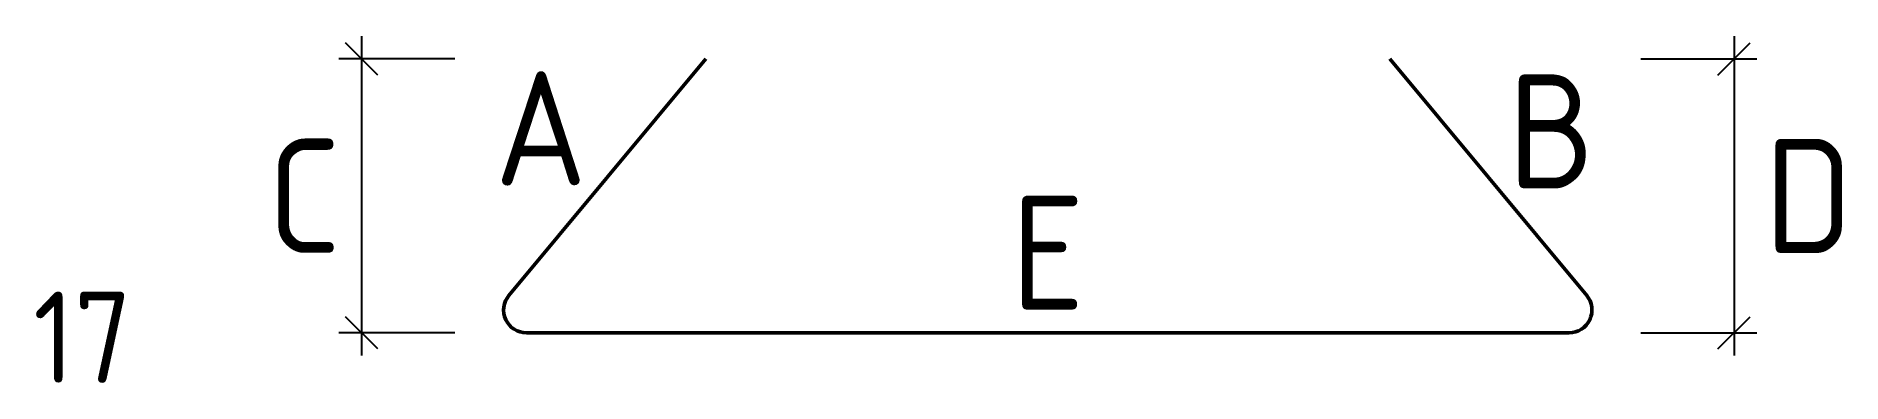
# Model space of a CAD drawing. Extents: x 234218 to 234614, y -41190 to -41114.
import ezdxf
from ezdxf.enums import TextEntityAlignment as Align

# ---------------------------------------------------------------- set-up
doc = ezdxf.new("R2010")
doc.units = 0
doc.layers.add('posedit.mtr.bar', color=7, linetype='Continuous', lineweight=50)
doc.layers.add('posedit.mtr.hidden', color=144, linetype='Continuous', plot=False)
doc.layers.add('posedit.mtr.lenght', color=183, linetype='Continuous')
doc.layers.add('posedit.mtr.text', color=3, linetype='Continuous')
doc.styles.add('posedit.ISOCPEUR', font='isocpeur.ttf', dxfattribs={"width": 0.9})

msp = doc.modelspace()

# ---------------------------------------------------------------- linework, layer by layer
at = {"layer": 'posedit.mtr.bar'}
for p, q in [((234364.97, -41119.34), (234321.8, -41171.14)), ((234558.13, -41171.14), (234514.97, -41119.34)), ((234554.29, -41179.34), (234325.64, -41179.34))]:
    msp.add_line(p, q, dxfattribs=at)
for centre, start, end in [((234325.64, -41174.34), 140.1944, 270), ((234554.29, -41174.34), 270, 39.8056)]:
    msp.add_arc(centre, 5, start, end, dxfattribs=at)
at = {"layer": 'posedit.mtr.lenght'}
for p, q in [((234293.02, -41122.88), (234285.94, -41115.81)), ((234289.48, -41114.34), (234289.48, -41184.34)), ((234586.92, -41122.88), (234593.99, -41115.81)), ((234590.45, -41114.34), (234590.45, -41184.34)), ((234309.97, -41119.34), (234284.48, -41119.34)), ((234569.97, -41119.34), (234595.45, -41119.34)), ((234293.02, -41182.88), (234285.94, -41175.81)), ((234586.92, -41182.88), (234593.99, -41175.81)), ((234309.97, -41179.34), (234284.48, -41179.34)), ((234569.97, -41179.34), (234595.45, -41179.34))]:
    msp.add_line(p, q, dxfattribs=at)

# ---------------------------------------------------------------- texts
at = {"layer": 'posedit.mtr.hidden', "color": 144, "style": 'posedit.ISOCPEUR', "width": 0.9}
msp.add_text('17', height=20, dxfattribs=at).set_placement((234217.48, -41190.3))
at = {"layer": 'posedit.mtr.text', "style": 'posedit.ISOCPEUR', "width": 0.9}
for tag, p in [('A', (234328.79, -41134.53)), ('B', (234550.42, -41135.18)), ('E', (234439.97, -41161.84))]:
    msp.add_attdef(tag, text='', height=25, dxfattribs=at).set_placement(p, align=Align.MIDDLE_CENTER)
msp.add_attdef('C', text='', height=25, dxfattribs=at).set_placement((234284.99, -41149.34), align=Align.MIDDLE_RIGHT)
msp.add_attdef('D', text='', height=25, dxfattribs=at).set_placement((234597.11, -41149.34), align=Align.MIDDLE_LEFT)

doc.saveas('drawing.dxf')
